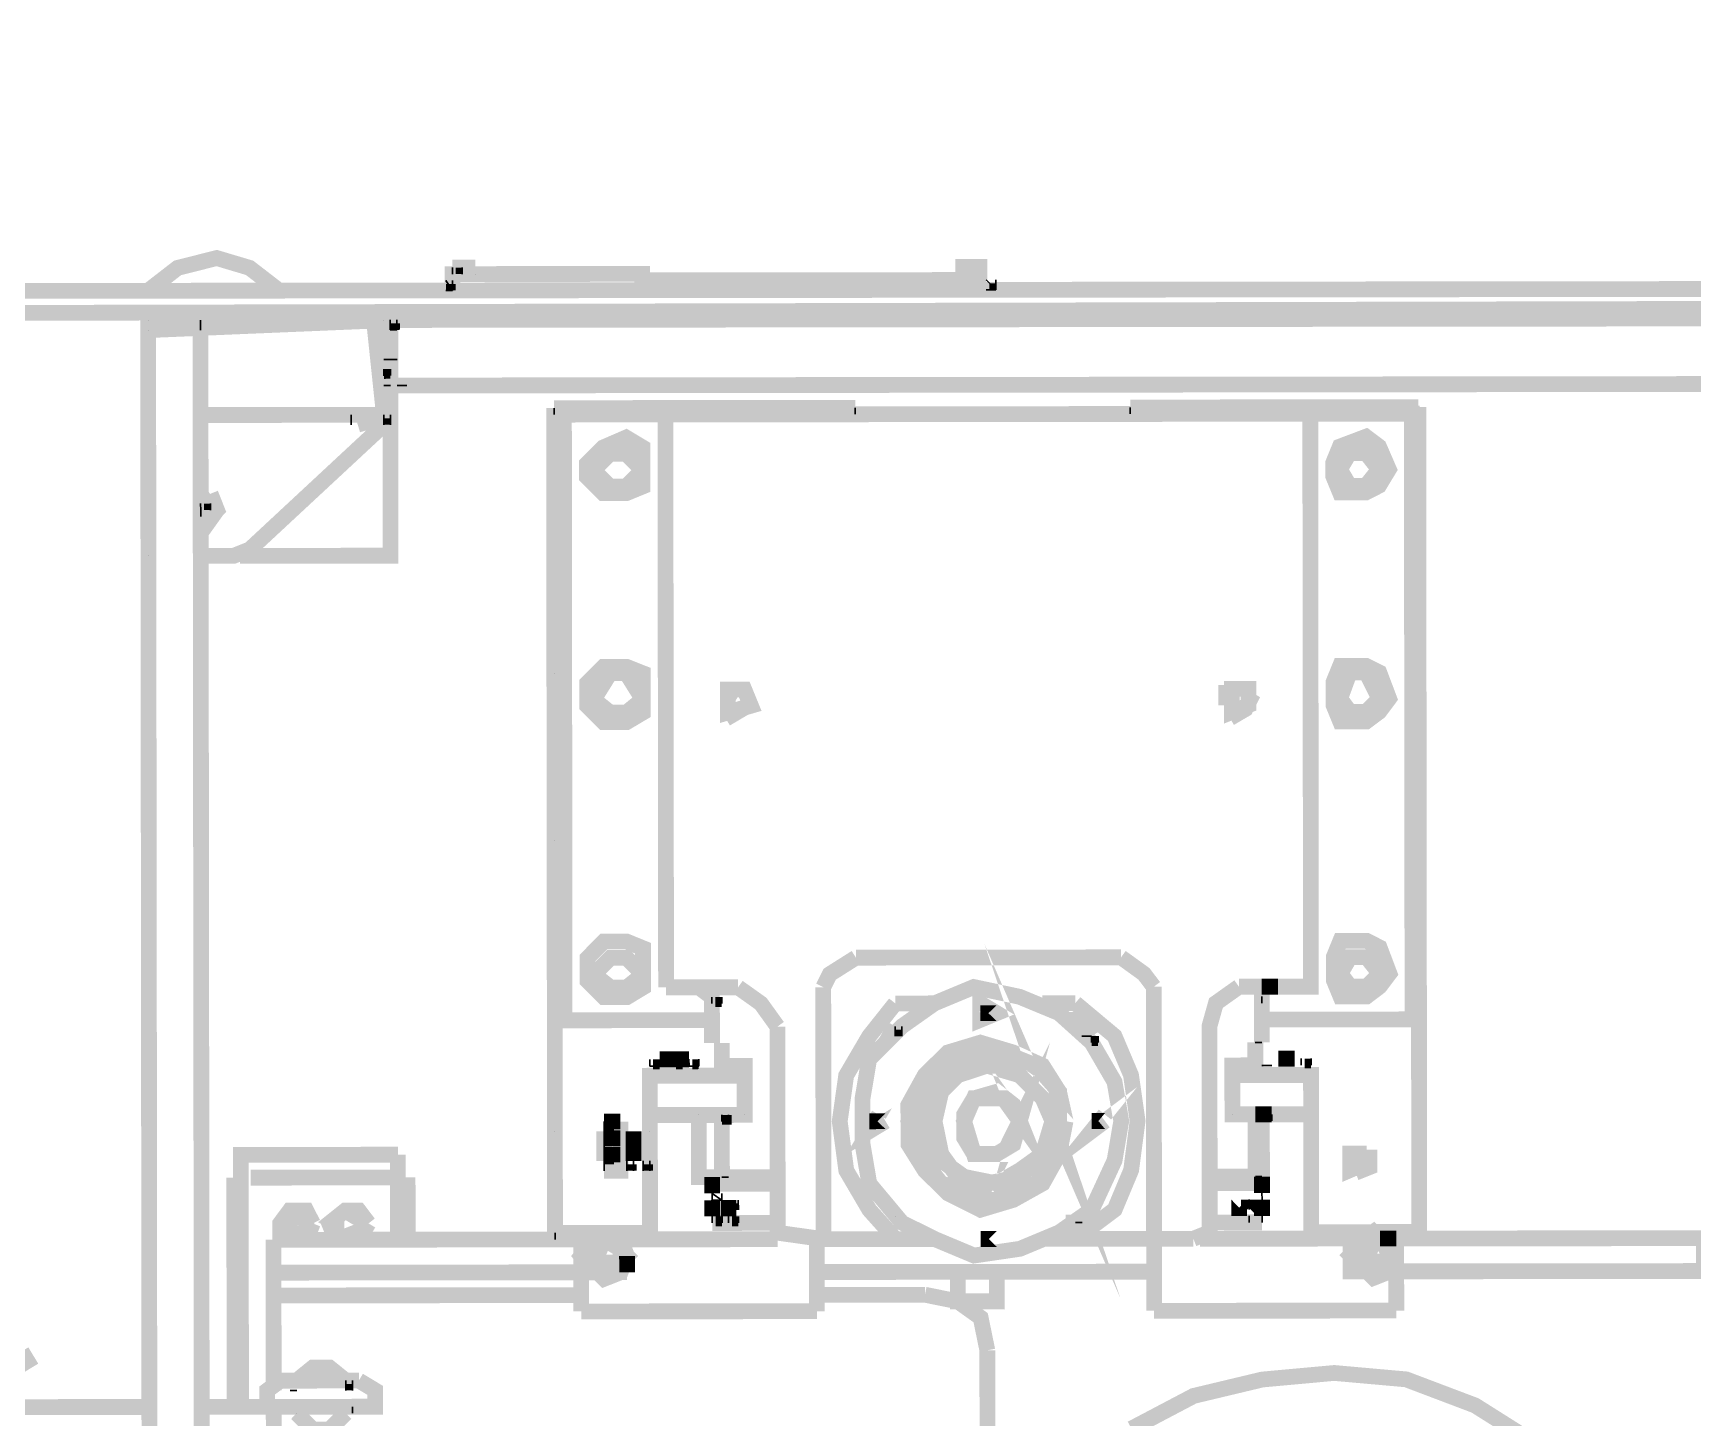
# Model space of a CAD drawing. Header units: feet. Extents: x -99009 to 3252343, y -11094690 to 9035152.
# Drawn here: x 2488215 to 2488912, y -1977360 to -1976778 of the extents above; entities that cross this region are included whole.
import ezdxf

# ---------------------------------------------------------------- set-up
doc = ezdxf.new("R2010")
doc.units = ezdxf.units.FT
doc.layers.add('1', color=1, linetype='Continuous')

# ---------------------------------------------------------------- blocks, each defined once
blk = doc.blocks.new('GRINDING MASTER')
at = {"linetype": 'ByBlock', "lineweight": -2, "transparency": 33554684}
for points in [[(1540378.03, -40634.07), (1540378.03, -40631.34), (1540380.76, -40631.34), (1540380.76, -40634.07), (1540378.03, -40634.07)], [(1540373.9, -40640.93), (1540373.9, -40638.2), (1540378.03, -40640.93), (1540373.9, -40640.93)], [(1540378.03, -40640.93), (1540373.9, -40638.2), (1540378.03, -40638.2), (1540378.03, -40640.93)], [(1540602.28, -40640.93), (1540602.28, -40638.2), (1540605.01, -40640.93), (1540602.28, -40640.93)], [(1540605.01, -40640.93), (1540602.28, -40638.2), (1540605.01, -40638.2), (1540605.01, -40640.93)], [(1540350.5, -40657.47), (1540350.5, -40654.74), (1540354.63, -40654.74), (1540354.63, -40657.47), (1540350.5, -40657.47)], [(1540347.77, -40678.06), (1540347.77, -40673.93), (1540350.5, -40673.93), (1540350.5, -40678.06), (1540347.77, -40678.06)], [(1540347.77, -40697.33), (1540347.77, -40694.6), (1540350.5, -40694.6), (1540350.5, -40697.33), (1540347.77, -40697.33)], [(1540272.11, -40733.13), (1540272.11, -40730.4), (1540274.84, -40730.4), (1540274.84, -40733.13), (1540272.11, -40733.13)], [(1540486.76, -40942.25), (1540486.76, -40938.11), (1540489.49, -40938.11), (1540489.49, -40942.25), (1540486.76, -40942.25)], [(1540562.42, -40954.65), (1540562.42, -40951.92), (1540565.15, -40951.92), (1540565.15, -40954.65), (1540562.42, -40954.65)], [(1540644.95, -40958.78), (1540644.95, -40954.65), (1540647.68, -40954.65), (1540647.68, -40958.78), (1540644.95, -40958.78)], [(1540460.55, -40968.38), (1540460.55, -40964.24), (1540463.36, -40964.24), (1540463.36, -40968.38), (1540460.55, -40968.38)], [(1540470.23, -40968.38), (1540470.23, -40964.24), (1540472.96, -40964.24), (1540472.96, -40968.38), (1540470.23, -40968.38)], [(1540477.09, -40968.38), (1540477.09, -40964.24), (1540479.82, -40964.24), (1540479.82, -40968.38), (1540477.09, -40968.38)], [(1540734.41, -40968.38), (1540734.41, -40964.24), (1540737.14, -40964.24), (1540737.14, -40968.38), (1540734.41, -40968.38)], [(1540489.49, -40991.78), (1540489.49, -40987.64), (1540493.63, -40987.64), (1540493.63, -40991.78), (1540489.49, -40991.78)], [(1540439.96, -40994.51), (1540439.96, -40991.78), (1540444.1, -40991.78), (1540444.1, -40994.51), (1540439.96, -40994.51)], [(1540439.96, -40994.51), (1540439.96, -40991.78), (1540444.1, -40991.78), (1540444.1, -40994.51), (1540439.96, -40994.51)], [(1540439.96, -41008.31), (1540439.96, -41004.18), (1540444.1, -41004.18), (1540444.1, -41008.31), (1540439.96, -41008.31)], [(1540449.56, -41011.04), (1540449.56, -41008.31), (1540453.69, -41008.31), (1540453.69, -41011.04), (1540449.56, -41011.04)], [(1540456.42, -41011.04), (1540456.42, -41008.31), (1540460.55, -41008.31), (1540460.55, -41011.04), (1540456.42, -41011.04)], [(1540486.76, -41034.44), (1540486.76, -41030.31), (1540489.49, -41030.31), (1540489.49, -41034.44), (1540486.76, -41034.44)], [(1540493.63, -41027.58), (1540493.63, -41024.77), (1540496.36, -41024.77), (1540496.36, -41027.58), (1540493.63, -41027.58)], [(1540493.63, -41034.44), (1540493.63, -41030.31), (1540496.36, -41030.31), (1540496.36, -41034.44), (1540493.63, -41034.44)], [(1540331.23, -41103.24), (1540331.23, -41100.51), (1540334.04, -41100.51), (1540334.04, -41103.24), (1540331.23, -41103.24)]]:
    blk.add_hatch(color=256, dxfattribs=at).paths.add_polyline_path(points)
for points, const_width in [([(1540248.71, -40640.93), (1540261.11, -40631.34), (1540277.57, -40627.2), (1540291.37, -40631.34), (1540303.77, -40640.93)], 6.63), ([(1540386.3, -40631.34), (1540376.63, -40631.34)], 6.63), ([(1540376.63, -40640.93), (1540376.63, -40634.07), (1540456.42, -40634.07), (1540456.42, -40640.93)], 6.63), ([(1540600.95, -40636.8), (1540456.42, -40636.8)], 6.63), ([(1540598.15, -40636.8), (1540598.15, -40631.34), (1540591.28, -40631.34), (1540591.28, -40636.8)], 6.63), ([(1539841.47, -40640.93), (1542114.32, -40640.93), (1539841.47, -40640.93), (1539838.74, -41641.21)], 6.63), ([(1539852.46, -40640.93), (1542103.32, -40640.93), (1542110.18, -40643.66), (1542114.32, -40650.6)], 6.63), ([(1539841.47, -41143.1), (1539848.33, -41143.1), (1539848.33, -40650.6), (1542103.32, -40647.8), (1542110.18, -40650.6), (1542110.18, -41143.1)], 6.63), ([(1540350.5, -40657.47), (1540343.63, -40653.33), (1540347.77, -40693.19), (1540270.7, -40693.19)], 6.63), ([(1540248.71, -40657.47), (1540270.7, -40653.33)], 6.63), ([(1540248.71, -40653.33), (1540248.71, -40752.39)], 6.63), ([(1540248.71, -40657.47), (1540350.5, -40653.33)], 6.63), ([(1540248.71, -41235.29), (1540248.71, -40657.47)], 6.63), ([(1540270.7, -40653.33), (1540251.44, -40653.33), (1540270.7, -40653.33)], 6.63), ([(1540270.7, -40653.33), (1540270.7, -41221.57)], 6.63), ([(1540270.7, -40653.33), (1540343.63, -40653.33)], 6.63), ([(1540350.5, -40693.19), (1540350.5, -40657.47), (1540350.5, -40693.19), (1540336.77, -40697.33)], 6.63), ([(1540347.77, -40653.33), (1540347.77, -40693.19)], 6.63), ([(1540350.5, -40653.33), (1541602.56, -40653.33)], 6.63), ([(1540350.5, -40657.47), (1540350.5, -40676.73)], 6.63), ([(1541602.56, -40653.33), (1541602.56, -40680.87), (1540353.3, -40680.87)], 6.63), ([(1540419.29, -40690.46), (1540419.29, -41037.17)], 6.63), ([(1540419.29, -40690.46), (1540545.89, -40690.46)], 6.63), ([(1540459.23, -41037.17), (1540419.29, -41037.17), (1540419.29, -40690.46)], 6.63), ([(1540661.48, -40690.46), (1540782.54, -40690.46)], 6.63), ([(1540782.54, -40690.46), (1540782.54, -41037.17), (1540737.14, -41037.17)], 6.63), ([(1540270.7, -40752.39), (1540284.51, -40752.39), (1540291.37, -40749.66), (1540347.77, -40697.33)], 6.63), ([(1540350.5, -40693.19), (1540350.5, -40752.39), (1540287.24, -40752.39)], 6.63), ([(1540347.77, -40693.19), (1540336.77, -40693.19)], 6.63), ([(1540423.43, -40693.19), (1540423.43, -40947.79), (1540485.36, -40947.79)], 6.63), ([(1540466.09, -40933.98), (1540466.09, -40693.19), (1540423.43, -40693.19)], 6.63), ([(1540466.09, -40693.19), (1540737.14, -40693.19), (1540737.14, -40933.98), (1540706.88, -40933.98)], 6.63), ([(1540716.47, -40947.79), (1540779.81, -40947.79), (1540779.81, -40693.19), (1540737.14, -40693.19)], 6.63), ([(1540449.56, -40723.46), (1540442.69, -40723.46), (1540435.83, -40716.59), (1540442.69, -40709.73), (1540449.56, -40709.73), (1540456.42, -40716.59), (1540456.42, -40723.46), (1540449.56, -40726.26), (1540439.96, -40726.26), (1540433.1, -40719.4), (1540433.1, -40713.86), (1540439.96, -40707), (1540449.56, -40702.86), (1540456.42, -40707), (1540456.42, -40716.59), (1540449.56, -40723.46)], 6.63), ([(1540770.14, -40716.59), (1540766, -40723.46), (1540760.54, -40726.26), (1540749.55, -40726.26), (1540746.74, -40719.4), (1540746.74, -40713.86), (1540749.55, -40707), (1540760.54, -40702.86), (1540766, -40707), (1540770.14, -40716.59)], 6.63), ([(1540760.54, -40723.46), (1540766, -40716.59), (1540760.54, -40709.73), (1540753.6, -40709.73), (1540749.55, -40716.59), (1540753.6, -40723.46), (1540760.54, -40723.46)], 6.63), ([(1540270.7, -40726.26), (1540274.84, -40733.13), (1540270.7, -40739.99)], 6.63), ([(1540270.7, -40739.99), (1540277.57, -40733.13), (1540274.84, -40726.26)], 6.63), ([(1540277.57, -40733.13), (1540274.84, -40726.26)], 6.63), ([(1540270.7, -40742.72), (1540277.57, -40733.13)], 6.63), ([(1540449.56, -40818.46), (1540442.69, -40818.46), (1540435.83, -40812.92), (1540442.69, -40801.92), (1540449.56, -40801.92), (1540456.42, -40812.92), (1540456.42, -40818.46), (1540449.56, -40822.52), (1540439.96, -40822.52), (1540433.1, -40815.65), (1540433.1, -40806.06), (1540439.96, -40799.19), (1540449.56, -40799.19), (1540456.42, -40801.92), (1540456.42, -40812.92), (1540449.56, -40818.46)], 6.63), ([(1540770.14, -40812.92), (1540766, -40818.46), (1540760.54, -40822.52), (1540749.55, -40822.52), (1540746.74, -40815.65), (1540746.74, -40806.06), (1540749.55, -40799.19), (1540760.54, -40799.19), (1540766, -40801.92), (1540770.14, -40812.92)], 6.63), ([(1540760.54, -40818.46), (1540766, -40812.92), (1540760.54, -40801.92), (1540753.6, -40801.92), (1540749.55, -40812.92), (1540753.6, -40818.46), (1540760.54, -40818.46)], 6.63), ([(1540501.89, -40815.65), (1540492.22, -40818.46), (1540492.22, -40808.79), (1540499.09, -40808.79), (1540501.89, -40815.65)], 6.63), ([(1540492.22, -40822.52), (1540499.09, -40818.46), (1540501.89, -40812.92), (1540496.36, -40808.79), (1540492.22, -40815.65)], 3.28), ([(1540704.07, -40822.52), (1540711.01, -40818.46), (1540713.74, -40812.92), (1540706.88, -40808.79), (1540700.02, -40808.79), (1540700.02, -40815.65)], 3.28), ([(1540711.01, -40815.65), (1540704.07, -40818.46), (1540704.07, -40808.79), (1540711.01, -40808.79), (1540711.01, -40815.65)], 6.63), ([(1540449.56, -40933.98), (1540442.69, -40933.98), (1540435.83, -40928.52), (1540442.69, -40921.58), (1540449.56, -40921.58), (1540456.42, -40928.52), (1540456.42, -40933.98), (1540449.56, -40938.11), (1540439.96, -40938.11), (1540433.1, -40931.25), (1540433.1, -40921.58), (1540439.96, -40914.71), (1540449.56, -40914.71), (1540456.42, -40917.52), (1540456.42, -40928.52), (1540449.56, -40933.98)], 6.63), ([(1540770.14, -40928.52), (1540766, -40933.98), (1540760.54, -40938.11), (1540749.55, -40938.11), (1540746.74, -40931.25), (1540746.74, -40921.58), (1540749.55, -40914.71), (1540760.54, -40914.71), (1540766, -40917.52), (1540770.14, -40928.52)], 6.63), ([(1540532.16, -40933.98), (1540534.89, -40928.52), (1540545.89, -40921.58)], 6.63), ([(1540545.89, -40921.58), (1540657.35, -40921.58)], 6.63), ([(1540657.35, -40921.58), (1540666.94, -40928.52), (1540671.08, -40933.98)], 6.63), ([(1540760.54, -40933.98), (1540766, -40928.52), (1540760.54, -40921.58), (1540753.6, -40921.58), (1540749.55, -40928.52), (1540753.6, -40933.98), (1540760.54, -40933.98)], 6.63), ([(1540496.36, -40933.98), (1540466.09, -40933.98)], 6.63), ([(1540479.82, -40933.98), (1540485.36, -40938.11)], 6.63), ([(1540485.36, -40933.98), (1540485.36, -40957.38)], 6.63), ([(1540496.36, -40933.98), (1540505.95, -40940.84), (1540512.89, -40950.52)], 6.63), ([(1540578.88, -41039.9), (1540532.16, -41039.9), (1540532.16, -40933.98)], 6.63), ([(1540657.35, -40990.37), (1540654.54, -41006.91), (1540644.95, -41027.58), (1540631.22, -41037.17), (1540614.68, -41044.04), (1540595.42, -41046.85), (1540578.88, -41039.9), (1540565.15, -41033.04), (1540551.42, -41016.58), (1540548.62, -41000.05), (1540548.62, -40980.78), (1540551.42, -40964.24), (1540565.15, -40950.52), (1540578.88, -40940.84), (1540595.42, -40933.98), (1540614.68, -40938.11), (1540631.22, -40944.98), (1540644.95, -40957.38), (1540654.54, -40973.92), (1540657.35, -40990.37)], 6.63), ([(1540671.08, -40933.98), (1540671.08, -41039.9)], 6.63), ([(1540687.61, -41039.9), (1540694.48, -41037.17), (1540694.48, -40950.52), (1540697.21, -40940.84), (1540706.88, -40933.98)], 6.63), ([(1540716.47, -40933.98), (1540716.47, -40957.38)], 6.63), ([(1540716.47, -40933.98), (1540723.34, -40933.98)], 6.63), ([(1540578.88, -41039.9), (1540562.42, -41039.9), (1540551.42, -41027.58), (1540541.75, -41011.04), (1540539.02, -40990.37), (1540541.75, -40971.11), (1540551.42, -40954.65), (1540562.42, -40940.84)], 6.63), ([(1540562.42, -40940.84), (1540578.88, -40940.84)], 6.63), ([(1540605.01, -40944.98), (1540598.15, -40947.79), (1540598.15, -40940.84), (1540605.01, -40944.98)], 6.63), ([(1540624.28, -40940.84), (1540638.08, -40940.84)], 6.63), ([(1540638.08, -40940.84), (1540654.54, -40954.65), (1540661.48, -40971.11), (1540664.21, -40990.37), (1540661.48, -41011.04), (1540654.54, -41027.58), (1540638.08, -41039.9)], 6.63), ([(1540512.89, -40950.52), (1540512.89, -41037.17)], 6.63), ([(1540558.29, -40957.38), (1540562.42, -40950.52)], 6.63), ([(1540605.01, -40944.98), (1540598.15, -40944.98), (1540605.01, -40944.98)], 6.63), ([(1540633.95, -40947.79), (1540640.81, -40947.79), (1540644.95, -40954.65)], 6.63), ([(1540489.49, -40987.64), (1540499.09, -40987.64), (1540499.09, -40967.05), (1540489.49, -40967.05), (1540489.49, -40957.38)], 6.63), ([(1540633.95, -40990.37), (1540631.22, -40978.05), (1540624.28, -40967.05), (1540611.95, -40961.51), (1540598.15, -40957.38), (1540584.42, -40961.51), (1540574.75, -40971.11), (1540567.88, -40983.51), (1540567.88, -41000.05), (1540574.75, -41011.04), (1540584.42, -41020.64), (1540598.15, -41027.58), (1540611.95, -41023.45), (1540624.28, -41016.58), (1540631.22, -41004.18), (1540633.95, -40990.37), (1540631.22, -41004.18), (1540621.55, -41016.58), (1540607.82, -41023.45), (1540595.42, -41023.45), (1540581.69, -41016.58), (1540572.02, -41004.18), (1540567.88, -40990.37), (1540572.02, -40978.05), (1540581.69, -40967.05), (1540595.42, -40961.51), (1540607.82, -40961.51), (1540621.55, -40967.05), (1540631.22, -40978.05), (1540633.95, -40990.37)], 6.63), ([(1540713.74, -40987.64), (1540704.07, -40987.64), (1540704.07, -40967.05), (1540713.74, -40967.05), (1540713.74, -40957.38)], 6.63), ([(1540468.82, -40964.24), (1540463.36, -40964.24)], 6.63), ([(1540475.69, -40964.24), (1540468.82, -40964.24)], 6.63), ([(1540631.22, -40990.37), (1540631.22, -41004.18), (1540621.55, -41016.58), (1540607.82, -41020.64), (1540595.42, -41020.64), (1540581.69, -41016.58), (1540572.02, -41004.18), (1540572.02, -40990.37), (1540572.02, -40978.05), (1540581.69, -40967.05), (1540595.42, -40961.51), (1540607.82, -40961.51), (1540621.55, -40967.05), (1540631.22, -40978.05), (1540631.22, -40990.37)], 6.63), ([(1540614.68, -40990.37), (1540607.82, -40980.78), (1540595.42, -40980.78), (1540591.28, -40990.37), (1540595.42, -41004.18), (1540607.82, -41004.18), (1540614.68, -40990.37), (1540611.95, -41000.05), (1540605.01, -41004.18), (1540595.42, -41004.18), (1540591.28, -40997.32), (1540591.28, -40987.64), (1540595.42, -40980.78), (1540605.01, -40978.05), (1540611.95, -40983.51), (1540614.68, -40990.37)], 6.63), ([(1540723.34, -40964.24), (1540730.28, -40964.24)], 6.63), ([(1540459.23, -40987.64), (1540459.23, -40971.11), (1540499.09, -40971.11), (1540499.09, -40987.64), (1540479.82, -40987.64), (1540499.09, -40987.64)], 6.63), ([(1540628.41, -40990.37), (1540624.28, -40978.05), (1540614.68, -40971.11), (1540600.95, -40967.05), (1540588.55, -40971.11), (1540581.69, -40978.05), (1540578.88, -40990.37), (1540581.69, -41004.18), (1540588.55, -41013.77), (1540600.95, -41016.58), (1540614.68, -41013.77), (1540624.28, -41004.18), (1540628.41, -40990.37), (1540624.28, -41004.18), (1540614.68, -41011.04), (1540605.01, -41016.58), (1540591.28, -41013.77), (1540581.69, -41006.91), (1540574.75, -40997.32), (1540574.75, -40983.51), (1540581.69, -40973.92), (1540591.28, -40967.05), (1540605.01, -40967.05), (1540614.68, -40971.11), (1540624.28, -40980.78), (1540628.41, -40990.37)], 6.63), ([(1540704.07, -40987.64), (1540720.61, -40987.64), (1540704.07, -40987.64), (1540704.07, -40971.11), (1540737.14, -40971.11), (1540737.14, -40987.64)], 6.63), ([(1540650.49, -40990.37), (1540644.95, -40994.51), (1540650.49, -40987.64)], 6.63), ([(1540446.83, -40990.37), (1540446.83, -40997.32), (1540446.83, -41004.18), (1540446.83, -41011.04), (1540439.96, -41011.04)], 6.63), ([(1540446.83, -40990.37), (1540439.96, -40990.37)], 6.63), ([(1540459.23, -40987.64), (1540479.82, -40987.64)], 6.63), ([(1540512.89, -41039.9), (1540459.23, -41039.9), (1540459.23, -40987.64), (1540479.82, -40987.64), (1540479.82, -41016.58)], 6.63), ([(1540479.82, -41013.77), (1540489.49, -41013.77), (1540489.49, -40987.64), (1540479.82, -40987.64), (1540479.82, -41013.77)], 6.63), ([(1540489.49, -40987.64), (1540479.82, -40987.64)], 6.63), ([(1540489.49, -41013.77), (1540489.49, -40987.64)], 6.63), ([(1540512.89, -41013.77), (1540489.49, -41013.77), (1540489.49, -40987.64)], 6.63), ([(1540558.29, -40990.37), (1540551.42, -40994.51), (1540555.48, -40987.64)], 6.63), ([(1540558.29, -40990.37), (1540551.42, -40990.37), (1540558.29, -40990.37)], 6.63), ([(1540650.49, -40990.37), (1540644.95, -40990.37), (1540650.49, -40990.37)], 6.63), ([(1540737.14, -40987.64), (1540737.14, -41039.9), (1540690.34, -41039.9)], 6.63), ([(1540713.74, -40987.64), (1540713.74, -41013.77), (1540694.48, -41013.77)], 6.63), ([(1540720.61, -40987.64), (1540713.74, -40987.64)], 6.63), ([(1540716.47, -41013.77), (1540716.47, -40987.64), (1540737.14, -40987.64)], 6.63), ([(1540716.47, -41013.77), (1540716.47, -40987.64)], 6.63), ([(1540720.61, -40987.64), (1540737.14, -40987.64)], 6.63), ([(1540439.96, -41006.91), (1540439.96, -41000.05), (1540439.96, -40994.51)], 6.63), ([(1540446.83, -40997.32), (1540439.96, -40997.32)], 6.63), ([(1540449.56, -41006.91), (1540449.56, -40997.32)], 6.63), ([(1540452.36, -41000.05), (1540452.36, -40994.51)], 6.63), ([(1540456.42, -41006.91), (1540456.42, -41000.05), (1540456.42, -40994.51)], 6.63), ([(1540353.3, -41004.18), (1540287.24, -41004.18), (1540287.24, -41013.77)], 6.63), ([(1540353.3, -41013.77), (1540353.3, -41004.18)], 6.63), ([(1540446.83, -41004.18), (1540439.96, -41004.18)], 6.63), ([(1540452.36, -41006.91), (1540452.36, -41000.05)], 6.63), ([(1540763.27, -41006.91), (1540753.6, -41011.04), (1540753.6, -41004.18), (1540760.54, -41004.18)], 6.63), ([(1540756.41, -41013.77), (1540763.27, -41011.04), (1540763.27, -41004.18), (1540753.6, -41004.18)], 3.28), ([(1540449.56, -41006.91), (1540442.69, -41011.04)], 6.63), ([(1540284.51, -41030.31), (1540284.51, -41013.77)], 6.63), ([(1540287.24, -41030.31), (1540287.24, -41013.77)], 6.63), ([(1540291.37, -41013.77), (1540350.5, -41013.77)], 6.63), ([(1540353.3, -41013.77), (1540353.3, -41030.31)], 6.63), ([(1540357.36, -41013.77), (1540357.36, -41030.31)], 6.63), ([(1540485.36, -41020.64), (1540485.36, -41013.77)], 6.63), ([(1540512.89, -41016.58), (1540485.36, -41016.58)], 6.63), ([(1540716.47, -41016.58), (1540694.48, -41016.58)], 6.63), ([(1540716.47, -41020.64), (1540716.47, -41013.77)], 6.63), ([(1540485.36, -41030.31), (1540485.36, -41023.45)], 6.63), ([(1540492.22, -41023.45), (1540492.22, -41030.31), (1540492.22, -41023.45), (1540492.22, -41030.31), (1540492.22, -41023.45)], 6.63), ([(1540706.88, -41023.45), (1540706.88, -41030.31), (1540706.88, -41023.45)], 6.63), ([(1540711.01, -41030.31), (1540711.01, -41023.45), (1540711.01, -41030.31)], 6.63), ([(1540716.47, -41030.31), (1540716.47, -41023.45)], 6.63), ([(1540284.51, -41110.1), (1540284.51, -41030.31)], 6.63), ([(1540287.24, -41110.1), (1540287.24, -41030.31)], 6.63), ([(1540303.77, -41039.9), (1540303.77, -41033.04), (1540307.83, -41027.58), (1540314.77, -41027.58), (1540317.5, -41033.04)], 6.63), ([(1540314.77, -41030.31), (1540307.83, -41030.31), (1540307.83, -41037.17), (1540314.77, -41037.17), (1540314.77, -41030.31)], 6.63), ([(1540317.5, -41033.04), (1540314.77, -41039.9)], 6.63), ([(1540334.04, -41030.31), (1540327.1, -41033.04), (1540334.04, -41037.17), (1540334.04, -41030.31)], 6.63), ([(1540327.1, -41039.9), (1540324.37, -41033.04), (1540331.23, -41027.58), (1540336.77, -41027.58), (1540340.9, -41033.04)], 6.63), ([(1540340.9, -41033.04), (1540336.77, -41039.9)], 6.63), ([(1540353.3, -41030.31), (1540353.3, -41039.9)], 6.63), ([(1540357.36, -41030.31), (1540357.36, -41039.9)], 6.63), ([(1540485.36, -41033.04), (1540512.89, -41033.04)], 6.63), ([(1540644.95, -41027.58), (1540640.81, -41033.04), (1540633.95, -41033.04)], 6.63), ([(1540694.48, -41033.04), (1540716.47, -41033.04)], 6.63), ([(1540430.29, -41053.71), (1540300.97, -41053.71), (1540300.97, -41039.9)], 6.63), ([(1540430.29, -41039.9), (1540300.97, -41039.9)], 6.63), ([(1540442.69, -41053.71), (1540449.56, -41046.85), (1540442.69, -41039.9), (1540435.83, -41039.9), (1540430.29, -41046.85), (1540435.83, -41053.71), (1540442.69, -41053.71)], 6.63), ([(1540439.96, -41037.17), (1540430.29, -41044.04)], 6.63), ([(1540439.96, -41039.9), (1540430.29, -41039.9), (1540430.29, -41070.17)], 6.63), ([(1540449.56, -41046.85), (1540446.83, -41053.71), (1540439.96, -41056.44), (1540433.1, -41049.58), (1540433.1, -41044.04), (1540439.96, -41039.9), (1540446.83, -41039.9), (1540449.56, -41046.85)], 6.63), ([(1540446.83, -41044.04), (1540439.96, -41039.9), (1540435.83, -41049.58), (1540446.83, -41049.58), (1540446.83, -41044.04)], 6.63), ([(1540449.56, -41044.04), (1540442.69, -41039.9)], 6.63), ([(1540459.23, -41039.9), (1540442.69, -41039.9)], 6.63), ([(1540512.89, -41037.17), (1540532.16, -41039.9)], 6.63), ([(1540529.35, -41070.17), (1540529.35, -41039.9)], 6.63), ([(1540605.01, -41039.9), (1540598.15, -41039.9), (1540605.01, -41039.9)], 6.63), ([(1540605.01, -41039.9), (1540598.15, -41039.9), (1540605.01, -41039.9)], 6.63), ([(1540624.28, -41039.9), (1540638.08, -41039.9)], 6.63), ([(1540624.28, -41039.9), (1540671.08, -41039.9), (1540687.61, -41039.9)], 6.63), ([(1540671.08, -41070.17), (1540671.08, -41039.9)], 6.63), ([(1540763.27, -41039.9), (1540737.14, -41039.9)], 6.63), ([(1540760.54, -41039.9), (1540766, -41039.9), (1540770.14, -41046.85), (1540766, -41053.71), (1540760.54, -41053.71), (1540753.6, -41046.85), (1540760.54, -41039.9)], 6.63), ([(1540770.14, -41044.04), (1540763.27, -41037.17), (1540753.6, -41044.04), (1540753.6, -41053.71), (1540760.54, -41053.71), (1540766, -41053.71), (1540770.14, -41046.85)], 6.63), ([(1540770.14, -41046.85), (1540770.14, -41053.71), (1540763.27, -41056.44), (1540756.41, -41049.58), (1540756.41, -41044.04), (1540763.27, -41039.9), (1540770.14, -41039.9), (1540770.14, -41046.85)], 6.63), ([(1540760.54, -41049.58), (1540770.14, -41049.58), (1540770.14, -41044.04), (1540763.27, -41039.9), (1540760.54, -41049.58)], 6.63), ([(1540772.87, -41039.9), (1540766, -41039.9)], 6.63), ([(1540772.87, -41070.17), (1540772.87, -41039.9)], 6.63), ([(1540902.19, -41053.71), (1540902.19, -41039.9), (1540772.87, -41039.9)], 6.63), ([(1540430.29, -41044.04), (1540430.29, -41053.71)], 6.63), ([(1540449.56, -41053.71), (1540449.56, -41046.85)], 6.63), ([(1540300.97, -41053.71), (1540300.97, -41063.3)], 6.63), ([(1540430.29, -41053.71), (1540435.83, -41053.71), (1540442.69, -41053.71), (1540449.56, -41053.71)], 6.63), ([(1540671.08, -41053.71), (1540529.35, -41053.71)], 6.63), ([(1540605.01, -41053.71), (1540605.01, -41066.11), (1540588.55, -41066.11), (1540588.55, -41053.71)], 6.63), ([(1540902.19, -41053.71), (1540772.87, -41053.71)], 6.63), ([(1540300.97, -41063.3), (1540300.97, -41103.24)], 6.63), ([(1540430.29, -41063.3), (1540300.97, -41063.3)], 6.63), ([(1540574.75, -41063.3), (1540529.35, -41063.3)], 6.63), ([(1540574.75, -41063.3), (1540588.55, -41066.11), (1540598.15, -41072.98), (1540600.95, -41086.7)], 6.63), ([(1540529.35, -41070.17), (1540430.29, -41070.17)], 6.63), ([(1540772.87, -41070.17), (1540671.08, -41070.17)], 6.63), ([(1540195.04, -41086.7), (1540199.18, -41093.57)], 6.63), ([(1540300.97, -41396.29), (1540600.95, -41396.29), (1540600.95, -41086.7)], 6.63), ([(1540331.23, -41099.11), (1540324.37, -41093.57), (1540317.5, -41093.57), (1540310.64, -41099.11)], 6.63), ([(1540832.07, -41126.64), (1540805.94, -41110.1), (1540777, -41099.11), (1540746.74, -41096.38), (1540716.47, -41099.11), (1540687.61, -41105.97), (1540661.48, -41119.7)], 6.63), ([(1540336.77, -41099.11), (1540303.77, -41099.11), (1540298.24, -41103.24), (1540298.24, -41110.1), (1540303.77, -41110.1), (1540336.77, -41110.1)], 6.63), ([(1540336.77, -41110.1), (1540343.63, -41110.1), (1540343.63, -41103.24), (1540336.77, -41099.11)], 6.63), ([(1540155.18, -41110.1), (1540248.71, -41110.1)], 6.63), ([(1540270.7, -41110.1), (1540300.97, -41110.1)], 6.63), ([(1540300.97, -41110.1), (1540300.97, -41195.44)], 6.63), ([(1540310.64, -41112.83), (1540317.5, -41119.7), (1540324.37, -41119.7), (1540331.23, -41112.83)], 6.63)]:
    blk.add_lwpolyline(points, dxfattribs=dict(at, const_width=const_width))
for points in [[(1540376.63, -40631.34), (1540376.63, -40634.07)], [(1540376.63, -40634.07), (1540376.63, -40631.34)], [(1540380.76, -40631.34), (1540380.76, -40634.07)], [(1540380.76, -40634.07), (1540380.76, -40631.34)], [(1540376.63, -40640.93), (1540373.9, -40636.8)], [(1540373.9, -40636.8), (1540376.63, -40640.93)], [(1540373.9, -40636.8), (1540376.63, -40640.93)], [(1540376.63, -40640.93), (1540373.9, -40636.8)], [(1540376.63, -40636.8), (1540376.63, -40640.93)], [(1540376.63, -40640.93), (1540376.63, -40636.8)], [(1540376.63, -40640.93), (1540376.63, -40636.8)], [(1540376.63, -40636.8), (1540376.63, -40640.93)], [(1540376.63, -40636.8), (1540376.63, -40640.93)], [(1540376.63, -40640.93), (1540376.63, -40636.8)], [(1540386.3, -40634.07), (1540386.3, -40634.07)], [(1540386.3, -40634.07), (1540386.3, -40634.07)], [(1540386.3, -40634.07), (1540386.3, -40634.07)], [(1540386.3, -40634.07), (1540386.3, -40634.07)], [(1540605.01, -40640.93), (1540600.95, -40636.8)], [(1540600.95, -40636.8), (1540605.01, -40640.93)], [(1540600.95, -40636.8), (1540605.01, -40640.93)], [(1540605.01, -40640.93), (1540600.95, -40636.8)], [(1540605.01, -40636.8), (1540605.01, -40640.93)], [(1540605.01, -40640.93), (1540605.01, -40636.8)], [(1540605.01, -40640.93), (1540605.01, -40636.8)], [(1540605.01, -40636.8), (1540605.01, -40640.93)], [(1540373.9, -40640.93), (1540376.63, -40640.93)], [(1540376.63, -40640.93), (1540373.9, -40640.93)], [(1540376.63, -40640.93), (1540373.9, -40640.93)], [(1540373.9, -40640.93), (1540376.63, -40640.93)], [(1540376.63, -40640.93), (1540376.63, -40640.93)], [(1540376.63, -40640.93), (1540376.63, -40640.93)], [(1540600.95, -40640.93), (1540605.01, -40640.93)], [(1540605.01, -40640.93), (1540600.95, -40640.93)], [(1540605.01, -40640.93), (1540600.95, -40640.93)], [(1540600.95, -40640.93), (1540605.01, -40640.93)], [(1540248.71, -40653.33), (1540248.71, -40653.33)], [(1540248.71, -40653.33), (1540248.71, -40653.33)], [(1540248.71, -40653.33), (1540248.71, -40653.33)], [(1540248.71, -40653.33), (1540248.71, -40653.33)], [(1540270.7, -40653.33), (1540270.7, -40657.47)], [(1540270.7, -40657.47), (1540270.7, -40653.33)], [(1540270.7, -40657.47), (1540270.7, -40653.33)], [(1540270.7, -40653.33), (1540270.7, -40657.47)], [(1540270.7, -40653.33), (1540270.7, -40653.33)], [(1540270.7, -40653.33), (1540270.7, -40653.33)], [(1540270.7, -40653.33), (1540270.7, -40653.33)], [(1540270.7, -40653.33), (1540270.7, -40653.33)], [(1540270.7, -40653.33), (1540270.7, -40653.33)], [(1540270.7, -40653.33), (1540270.7, -40653.33)], [(1540270.7, -40653.33), (1540270.7, -40653.33)], [(1540270.7, -40653.33), (1540270.7, -40653.33)], [(1540270.7, -40653.33), (1540270.7, -40657.47)], [(1540270.7, -40657.47), (1540270.7, -40653.33)], [(1540270.7, -40657.47), (1540270.7, -40653.33)], [(1540270.7, -40653.33), (1540270.7, -40657.47)], [(1540347.77, -40653.33), (1540347.77, -40653.33)], [(1540347.77, -40653.33), (1540347.77, -40653.33)], [(1540347.77, -40653.33), (1540347.77, -40653.33)], [(1540347.77, -40653.33), (1540347.77, -40653.33)], [(1540350.5, -40653.33), (1540350.5, -40657.47)], [(1540350.5, -40657.47), (1540350.5, -40653.33)], [(1540353.3, -40653.33), (1540353.3, -40657.47)], [(1540353.3, -40657.47), (1540353.3, -40653.33)], [(1540248.71, -40657.47), (1540248.71, -40657.47)], [(1540248.71, -40657.47), (1540248.71, -40657.47)], [(1540248.71, -40657.47), (1540248.71, -40657.47)], [(1540248.71, -40657.47), (1540248.71, -40657.47)], [(1540350.5, -40657.47), (1540353.3, -40657.47)], [(1540353.3, -40657.47), (1540350.5, -40657.47)], [(1540350.5, -40657.47), (1540353.3, -40657.47)], [(1540353.3, -40657.47), (1540350.5, -40657.47)], [(1540353.3, -40657.47), (1540350.5, -40657.47)], [(1540350.5, -40657.47), (1540353.3, -40657.47)], [(1540353.3, -40657.47), (1540353.3, -40657.47)], [(1540353.3, -40657.47), (1540353.3, -40657.47)], [(1540347.77, -40669.87), (1540350.5, -40669.87)], [(1540350.5, -40669.87), (1540347.77, -40669.87)], [(1540350.5, -40669.87), (1540347.77, -40669.87)], [(1540347.77, -40669.87), (1540350.5, -40669.87)], [(1540347.77, -40673.93), (1540347.77, -40676.73)], [(1540347.77, -40676.73), (1540347.77, -40673.93)], [(1540350.5, -40669.87), (1540353.3, -40669.87)], [(1540353.3, -40669.87), (1540350.5, -40669.87)], [(1540353.3, -40669.87), (1540350.5, -40669.87)], [(1540350.5, -40669.87), (1540353.3, -40669.87)], [(1540350.5, -40673.93), (1540350.5, -40676.73)], [(1540350.5, -40676.73), (1540350.5, -40673.93)], [(1540347.77, -40680.87), (1540350.5, -40680.87)], [(1540350.5, -40680.87), (1540347.77, -40680.87)], [(1540350.5, -40680.87), (1540347.77, -40680.87)], [(1540347.77, -40680.87), (1540350.5, -40680.87)], [(1540353.3, -40680.87), (1540357.36, -40680.87)], [(1540357.36, -40680.87), (1540353.3, -40680.87)], [(1540357.36, -40680.87), (1540353.3, -40680.87)], [(1540353.3, -40680.87), (1540357.36, -40680.87)], [(1540334.04, -40693.19), (1540334.04, -40697.33)], [(1540334.04, -40697.33), (1540334.04, -40693.19)], [(1540334.04, -40697.33), (1540334.04, -40693.19)], [(1540334.04, -40693.19), (1540334.04, -40697.33)], [(1540347.77, -40693.19), (1540347.77, -40697.33)], [(1540347.77, -40697.33), (1540347.77, -40693.19)], [(1540350.5, -40693.19), (1540350.5, -40693.19)], [(1540350.5, -40693.19), (1540350.5, -40693.19)], [(1540350.5, -40693.19), (1540350.5, -40693.19)], [(1540350.5, -40693.19), (1540350.5, -40693.19)], [(1540350.5, -40693.19), (1540350.5, -40693.19)], [(1540350.5, -40693.19), (1540350.5, -40693.19)], [(1540350.5, -40693.19), (1540350.5, -40693.19)], [(1540350.5, -40693.19), (1540350.5, -40693.19)], [(1540350.5, -40693.19), (1540350.5, -40697.33)], [(1540350.5, -40697.33), (1540350.5, -40693.19)], [(1540419.29, -40690.46), (1540419.29, -40693.19)], [(1540419.29, -40693.19), (1540419.29, -40690.46)], [(1540419.29, -40693.19), (1540419.29, -40690.46)], [(1540419.29, -40690.46), (1540419.29, -40693.19)], [(1540545.89, -40690.46), (1540545.89, -40693.19)], [(1540545.89, -40693.19), (1540545.89, -40690.46)], [(1540545.89, -40693.19), (1540545.89, -40690.46)], [(1540545.89, -40690.46), (1540545.89, -40693.19)], [(1540661.48, -40690.46), (1540661.48, -40693.19)], [(1540661.48, -40693.19), (1540661.48, -40690.46)], [(1540661.48, -40693.19), (1540661.48, -40690.46)], [(1540661.48, -40690.46), (1540661.48, -40693.19)], [(1540661.48, -40690.46), (1540661.48, -40693.19)], [(1540661.48, -40693.19), (1540661.48, -40690.46)], [(1540661.48, -40693.19), (1540661.48, -40693.19)], [(1540661.48, -40693.19), (1540661.48, -40693.19)], [(1540661.48, -40693.19), (1540661.48, -40693.19)], [(1540661.48, -40693.19), (1540661.48, -40693.19)], [(1540661.48, -40693.19), (1540661.48, -40693.19)], [(1540661.48, -40693.19), (1540661.48, -40693.19)], [(1540270.7, -40730.4), (1540270.7, -40733.13)], [(1540270.7, -40733.13), (1540270.7, -40730.4)], [(1540274.84, -40730.4), (1540274.84, -40733.13)], [(1540274.84, -40733.13), (1540274.84, -40730.4)], [(1540270.7, -40733.13), (1540270.7, -40735.86)], [(1540270.7, -40735.86), (1540270.7, -40733.13)], [(1540270.7, -40735.86), (1540270.7, -40733.13)], [(1540270.7, -40733.13), (1540270.7, -40735.86)], [(1540248.71, -40752.39), (1540248.71, -40752.39)], [(1540248.71, -40752.39), (1540248.71, -40752.39)], [(1540248.71, -40752.39), (1540248.71, -40752.39)], [(1540248.71, -40752.39), (1540248.71, -40752.39)], [(1540419.29, -40801.92), (1540419.29, -40801.92)], [(1540419.29, -40801.92), (1540419.29, -40801.92)], [(1540419.29, -40801.92), (1540419.29, -40801.92)], [(1540419.29, -40801.92), (1540419.29, -40801.92)], [(1540419.29, -40872.05), (1540419.29, -40872.05)], [(1540419.29, -40872.05), (1540419.29, -40872.05)], [(1540419.29, -40872.05), (1540419.29, -40872.05)], [(1540419.29, -40872.05), (1540419.29, -40872.05)], [(1540485.36, -40938.11), (1540485.36, -40940.84)], [(1540485.36, -40940.84), (1540485.36, -40938.11)], [(1540489.49, -40938.11), (1540489.49, -40940.84)], [(1540489.49, -40940.84), (1540489.49, -40938.11)], [(1540716.47, -40938.11), (1540716.47, -40940.84)], [(1540716.47, -40940.84), (1540716.47, -40938.11)], [(1540716.47, -40940.84), (1540716.47, -40938.11)], [(1540716.47, -40938.11), (1540716.47, -40940.84)], [(1540562.42, -40950.52), (1540562.42, -40954.65)], [(1540562.42, -40954.65), (1540562.42, -40950.52)], [(1540565.15, -40950.52), (1540565.15, -40954.65)], [(1540565.15, -40954.65), (1540565.15, -40950.52)], [(1540640.81, -40954.65), (1540644.95, -40954.65)], [(1540644.95, -40954.65), (1540640.81, -40954.65)], [(1540644.95, -40954.65), (1540640.81, -40954.65)], [(1540640.81, -40954.65), (1540644.95, -40954.65)], [(1540644.95, -40954.65), (1540644.95, -40957.38)], [(1540644.95, -40957.38), (1540644.95, -40954.65)], [(1540647.68, -40954.65), (1540647.68, -40957.38)], [(1540647.68, -40957.38), (1540647.68, -40954.65)], [(1540713.74, -40957.38), (1540716.47, -40957.38)], [(1540716.47, -40957.38), (1540713.74, -40957.38)], [(1540716.47, -40957.38), (1540713.74, -40957.38)], [(1540713.74, -40957.38), (1540716.47, -40957.38)], [(1540459.23, -40964.24), (1540459.23, -40967.05)], [(1540459.23, -40967.05), (1540459.23, -40964.24)], [(1540459.23, -40967.05), (1540463.36, -40967.05)], [(1540463.36, -40967.05), (1540459.23, -40967.05)], [(1540463.36, -40967.05), (1540459.23, -40967.05)], [(1540459.23, -40967.05), (1540463.36, -40967.05)], [(1540463.36, -40964.24), (1540463.36, -40967.05)], [(1540463.36, -40967.05), (1540463.36, -40964.24)], [(1540463.36, -40964.24), (1540463.36, -40967.05)], [(1540463.36, -40967.05), (1540463.36, -40964.24)], [(1540463.36, -40967.05), (1540463.36, -40964.24)], [(1540463.36, -40964.24), (1540463.36, -40967.05)], [(1540468.82, -40964.24), (1540468.82, -40967.05)], [(1540468.82, -40967.05), (1540468.82, -40964.24)], [(1540468.82, -40967.05), (1540468.82, -40967.05)], [(1540468.82, -40967.05), (1540468.82, -40967.05)], [(1540468.82, -40967.05), (1540468.82, -40967.05)], [(1540468.82, -40967.05), (1540468.82, -40967.05)], [(1540472.96, -40964.24), (1540472.96, -40967.05)], [(1540472.96, -40967.05), (1540472.96, -40964.24)], [(1540475.69, -40964.24), (1540475.69, -40967.05)], [(1540475.69, -40967.05), (1540475.69, -40964.24)], [(1540475.69, -40967.05), (1540475.69, -40964.24)], [(1540475.69, -40964.24), (1540475.69, -40967.05)], [(1540475.69, -40964.24), (1540475.69, -40967.05)], [(1540475.69, -40967.05), (1540475.69, -40964.24)], [(1540475.69, -40967.05), (1540479.82, -40967.05)], [(1540479.82, -40967.05), (1540475.69, -40967.05)], [(1540479.82, -40967.05), (1540475.69, -40967.05)], [(1540475.69, -40967.05), (1540479.82, -40967.05)], [(1540479.82, -40964.24), (1540479.82, -40967.05)], [(1540479.82, -40967.05), (1540479.82, -40964.24)], [(1540716.47, -40967.05), (1540720.61, -40967.05)], [(1540720.61, -40967.05), (1540716.47, -40967.05)], [(1540720.61, -40967.05), (1540716.47, -40967.05)], [(1540716.47, -40967.05), (1540720.61, -40967.05)], [(1540727.47, -40967.05), (1540727.47, -40967.05)], [(1540727.47, -40967.05), (1540727.47, -40967.05)], [(1540727.47, -40967.05), (1540727.47, -40967.05)], [(1540727.47, -40967.05), (1540727.47, -40967.05)], [(1540733.01, -40964.24), (1540733.01, -40967.05)], [(1540733.01, -40967.05), (1540733.01, -40964.24)], [(1540737.14, -40964.24), (1540737.14, -40967.05)], [(1540737.14, -40967.05), (1540737.14, -40964.24)], [(1540479.82, -40987.64), (1540479.82, -40987.64)], [(1540479.82, -40987.64), (1540479.82, -40987.64)], [(1540479.82, -40987.64), (1540479.82, -40987.64)], [(1540479.82, -40987.64), (1540479.82, -40987.64)], [(1540479.82, -40987.64), (1540479.82, -40987.64)], [(1540479.82, -40987.64), (1540479.82, -40987.64)], [(1540479.82, -40987.64), (1540479.82, -40987.64)], [(1540479.82, -40987.64), (1540479.82, -40987.64)], [(1540489.49, -40987.64), (1540489.49, -40990.37)], [(1540489.49, -40990.37), (1540489.49, -40987.64)], [(1540492.22, -40987.64), (1540492.22, -40990.37)], [(1540492.22, -40990.37), (1540492.22, -40987.64)], [(1540499.09, -40987.64), (1540499.09, -40987.64)], [(1540499.09, -40987.64), (1540499.09, -40987.64)], [(1540499.09, -40987.64), (1540499.09, -40987.64)], [(1540499.09, -40987.64), (1540499.09, -40987.64)], [(1540704.07, -40987.64), (1540704.07, -40987.64)], [(1540704.07, -40987.64), (1540704.07, -40987.64)], [(1540704.07, -40987.64), (1540704.07, -40987.64)], [(1540704.07, -40987.64), (1540704.07, -40987.64)], [(1540716.47, -40987.64), (1540716.47, -40990.37)], [(1540716.47, -40990.37), (1540716.47, -40987.64)], [(1540716.47, -40990.37), (1540716.47, -40987.64)], [(1540716.47, -40987.64), (1540716.47, -40990.37)], [(1540720.61, -40987.64), (1540720.61, -40990.37)], [(1540720.61, -40990.37), (1540720.61, -40987.64)], [(1540720.61, -40990.37), (1540720.61, -40987.64)], [(1540720.61, -40987.64), (1540720.61, -40990.37)], [(1540720.61, -40987.64), (1540720.61, -40987.64)], [(1540720.61, -40987.64), (1540720.61, -40987.64)], [(1540720.61, -40987.64), (1540720.61, -40987.64)], [(1540720.61, -40987.64), (1540720.61, -40987.64)], [(1540419.29, -40994.51), (1540419.29, -40994.51)], [(1540419.29, -40994.51), (1540419.29, -40994.51)], [(1540419.29, -40994.51), (1540419.29, -40994.51)], [(1540419.29, -40994.51), (1540419.29, -40994.51)], [(1540439.96, -40990.37), (1540439.96, -40994.51)], [(1540439.96, -40994.51), (1540439.96, -40990.37)], [(1540439.96, -40990.37), (1540439.96, -40994.51)], [(1540439.96, -40994.51), (1540439.96, -40990.37)], [(1540439.96, -40994.51), (1540439.96, -40994.51)], [(1540439.96, -40994.51), (1540439.96, -40994.51)], [(1540439.96, -40994.51), (1540439.96, -40994.51)], [(1540439.96, -40994.51), (1540439.96, -40994.51)], [(1540439.96, -40994.51), (1540439.96, -40994.51)], [(1540439.96, -40994.51), (1540439.96, -40994.51)], [(1540439.96, -40994.51), (1540439.96, -40994.51)], [(1540439.96, -40994.51), (1540439.96, -40994.51)], [(1540439.96, -40994.51), (1540439.96, -40997.32)], [(1540439.96, -40997.32), (1540439.96, -40994.51)], [(1540439.96, -40997.32), (1540439.96, -40994.51)], [(1540439.96, -40994.51), (1540439.96, -40997.32)], [(1540442.69, -40990.37), (1540442.69, -40994.51)], [(1540442.69, -40994.51), (1540442.69, -40990.37)], [(1540442.69, -40990.37), (1540442.69, -40994.51)], [(1540442.69, -40994.51), (1540442.69, -40990.37)], [(1540452.36, -40994.51), (1540452.36, -40994.51)], [(1540452.36, -40994.51), (1540452.36, -40994.51)], [(1540452.36, -40994.51), (1540452.36, -40994.51)], [(1540452.36, -40994.51), (1540452.36, -40994.51)], [(1540459.23, -40994.51), (1540459.23, -40994.51)], [(1540459.23, -40994.51), (1540459.23, -40994.51)], [(1540459.23, -40994.51), (1540459.23, -40994.51)], [(1540459.23, -40994.51), (1540459.23, -40994.51)], [(1540439.96, -40997.32), (1540442.69, -40997.32)], [(1540442.69, -40997.32), (1540439.96, -40997.32)], [(1540442.69, -40997.32), (1540439.96, -40997.32)], [(1540439.96, -40997.32), (1540442.69, -40997.32)], [(1540439.96, -40997.32), (1540442.69, -40997.32)], [(1540442.69, -40997.32), (1540439.96, -40997.32)], [(1540442.69, -41000.05), (1540439.96, -40997.32)], [(1540439.96, -40997.32), (1540442.69, -41000.05)], [(1540439.96, -40997.32), (1540439.96, -41000.05)], [(1540439.96, -41000.05), (1540439.96, -40997.32)], [(1540442.69, -41000.05), (1540439.96, -40997.32)], [(1540439.96, -40997.32), (1540442.69, -41000.05)], [(1540439.96, -41000.05), (1540442.69, -41000.05)], [(1540442.69, -41000.05), (1540439.96, -41000.05)], [(1540442.69, -41000.05), (1540439.96, -41000.05)], [(1540439.96, -41000.05), (1540442.69, -41000.05)], [(1540439.96, -41000.05), (1540442.69, -41000.05)], [(1540442.69, -41000.05), (1540439.96, -41000.05)], [(1540439.96, -41000.05), (1540439.96, -41004.18)], [(1540439.96, -41004.18), (1540439.96, -41000.05)], [(1540439.96, -41004.18), (1540439.96, -41000.05)], [(1540439.96, -41000.05), (1540439.96, -41004.18)], [(1540439.96, -41000.05), (1540439.96, -41004.18)], [(1540439.96, -41004.18), (1540439.96, -41000.05)], [(1540442.69, -40997.32), (1540442.69, -40997.32)], [(1540442.69, -40997.32), (1540442.69, -40997.32)], [(1540442.69, -40997.32), (1540442.69, -41000.05)], [(1540442.69, -41000.05), (1540442.69, -40997.32)], [(1540442.69, -41000.05), (1540442.69, -41000.05)], [(1540442.69, -41000.05), (1540442.69, -41000.05)], [(1540439.96, -41004.18), (1540439.96, -41004.18)], [(1540439.96, -41004.18), (1540439.96, -41004.18)], [(1540439.96, -41004.18), (1540442.69, -41004.18)], [(1540442.69, -41004.18), (1540439.96, -41004.18)], [(1540442.69, -41004.18), (1540439.96, -41004.18)], [(1540439.96, -41004.18), (1540442.69, -41004.18)], [(1540439.96, -41004.18), (1540442.69, -41004.18)], [(1540442.69, -41004.18), (1540439.96, -41004.18)], [(1540442.69, -41004.18), (1540439.96, -41004.18)], [(1540439.96, -41004.18), (1540442.69, -41004.18)], [(1540439.96, -41004.18), (1540442.69, -41004.18)], [(1540442.69, -41004.18), (1540439.96, -41004.18)], [(1540442.69, -41004.18), (1540439.96, -41004.18)], [(1540439.96, -41004.18), (1540442.69, -41004.18)], [(1540439.96, -41004.18), (1540439.96, -41006.91)], [(1540439.96, -41006.91), (1540439.96, -41004.18)], [(1540439.96, -41006.91), (1540439.96, -41006.91)], [(1540439.96, -41006.91), (1540439.96, -41006.91)], [(1540439.96, -41006.91), (1540439.96, -41006.91)], [(1540439.96, -41006.91), (1540439.96, -41006.91)], [(1540439.96, -41006.91), (1540439.96, -41011.04)], [(1540439.96, -41011.04), (1540439.96, -41006.91)], [(1540439.96, -41011.04), (1540439.96, -41006.91)], [(1540439.96, -41006.91), (1540439.96, -41011.04)], [(1540439.96, -41006.91), (1540439.96, -41011.04)], [(1540439.96, -41011.04), (1540439.96, -41006.91)], [(1540439.96, -41011.04), (1540439.96, -41006.91)], [(1540439.96, -41006.91), (1540439.96, -41011.04)], [(1540439.96, -41006.91), (1540439.96, -41011.04)], [(1540439.96, -41011.04), (1540439.96, -41006.91)], [(1540439.96, -41011.04), (1540439.96, -41006.91)], [(1540439.96, -41006.91), (1540439.96, -41011.04)], [(1540442.69, -41004.18), (1540442.69, -41004.18)], [(1540442.69, -41004.18), (1540442.69, -41004.18)], [(1540442.69, -41004.18), (1540442.69, -41004.18)], [(1540442.69, -41004.18), (1540442.69, -41004.18)], [(1540442.69, -41004.18), (1540442.69, -41006.91)], [(1540442.69, -41006.91), (1540442.69, -41004.18)], [(1540449.56, -41006.91), (1540449.56, -41011.04)], [(1540449.56, -41011.04), (1540449.56, -41006.91)], [(1540452.36, -41006.91), (1540452.36, -41011.04)], [(1540452.36, -41011.04), (1540452.36, -41006.91)], [(1540456.42, -41006.91), (1540456.42, -41011.04)], [(1540456.42, -41011.04), (1540456.42, -41006.91)], [(1540459.23, -41006.91), (1540459.23, -41011.04)], [(1540459.23, -41011.04), (1540459.23, -41006.91)], [(1540482.63, -41016.58), (1540485.36, -41016.58)], [(1540485.36, -41016.58), (1540482.63, -41016.58)], [(1540485.36, -41016.58), (1540482.63, -41016.58)], [(1540482.63, -41016.58), (1540485.36, -41016.58)], [(1540489.49, -41013.77), (1540492.22, -41013.77)], [(1540492.22, -41013.77), (1540489.49, -41013.77)], [(1540492.22, -41013.77), (1540489.49, -41013.77)], [(1540489.49, -41013.77), (1540492.22, -41013.77)], [(1540713.74, -41013.77), (1540716.47, -41013.77)], [(1540716.47, -41013.77), (1540713.74, -41013.77)], [(1540716.47, -41013.77), (1540713.74, -41013.77)], [(1540713.74, -41013.77), (1540716.47, -41013.77)], [(1540716.47, -41013.77), (1540716.47, -41013.77)], [(1540716.47, -41013.77), (1540716.47, -41013.77)], [(1540716.47, -41013.77), (1540716.47, -41013.77)], [(1540716.47, -41013.77), (1540716.47, -41013.77)], [(1540489.49, -41023.45), (1540485.36, -41020.64)], [(1540485.36, -41020.64), (1540489.49, -41023.45)], [(1540485.36, -41020.64), (1540485.36, -41023.45)], [(1540485.36, -41023.45), (1540485.36, -41020.64)], [(1540489.49, -41023.45), (1540485.36, -41020.64)], [(1540485.36, -41020.64), (1540489.49, -41023.45)], [(1540485.36, -41023.45), (1540489.49, -41023.45)], [(1540489.49, -41023.45), (1540485.36, -41023.45)], [(1540489.49, -41023.45), (1540485.36, -41023.45)], [(1540485.36, -41023.45), (1540489.49, -41023.45)], [(1540489.49, -41020.64), (1540489.49, -41023.45)], [(1540489.49, -41023.45), (1540489.49, -41020.64)], [(1540492.22, -41023.45), (1540492.22, -41027.58)], [(1540492.22, -41027.58), (1540492.22, -41023.45)], [(1540496.36, -41023.45), (1540496.36, -41027.58)], [(1540496.36, -41027.58), (1540496.36, -41023.45)], [(1540711.01, -41023.45), (1540711.01, -41027.58)], [(1540711.01, -41027.58), (1540711.01, -41023.45)], [(1540711.01, -41027.58), (1540711.01, -41023.45)], [(1540711.01, -41023.45), (1540711.01, -41027.58)], [(1540716.47, -41020.64), (1540716.47, -41023.45)], [(1540716.47, -41023.45), (1540716.47, -41020.64)], [(1540716.47, -41023.45), (1540716.47, -41020.64)], [(1540716.47, -41020.64), (1540716.47, -41023.45)], [(1540716.47, -41020.64), (1540716.47, -41023.45)], [(1540716.47, -41023.45), (1540716.47, -41020.64)], [(1540716.47, -41023.45), (1540716.47, -41023.45)], [(1540716.47, -41023.45), (1540716.47, -41023.45)], [(1540716.47, -41023.45), (1540716.47, -41023.45)], [(1540716.47, -41023.45), (1540716.47, -41023.45)], [(1540716.47, -41023.45), (1540716.47, -41023.45)], [(1540716.47, -41023.45), (1540716.47, -41023.45)], [(1540485.36, -41030.31), (1540485.36, -41033.04)], [(1540485.36, -41033.04), (1540485.36, -41030.31)], [(1540489.49, -41030.31), (1540489.49, -41033.04)], [(1540489.49, -41033.04), (1540489.49, -41030.31)], [(1540492.22, -41030.31), (1540492.22, -41033.04)], [(1540492.22, -41033.04), (1540492.22, -41030.31)], [(1540496.36, -41030.31), (1540496.36, -41033.04)], [(1540496.36, -41033.04), (1540496.36, -41030.31)], [(1540562.42, -41030.31), (1540562.42, -41030.31)], [(1540562.42, -41030.31), (1540562.42, -41030.31)], [(1540562.42, -41030.31), (1540562.42, -41030.31)], [(1540562.42, -41030.31), (1540562.42, -41030.31)], [(1540711.01, -41030.31), (1540711.01, -41033.04)], [(1540711.01, -41033.04), (1540711.01, -41030.31)], [(1540711.01, -41033.04), (1540711.01, -41030.31)], [(1540711.01, -41030.31), (1540711.01, -41033.04)], [(1540716.47, -41030.31), (1540716.47, -41033.04)], [(1540716.47, -41033.04), (1540716.47, -41030.31)], [(1540716.47, -41033.04), (1540716.47, -41030.31)], [(1540716.47, -41030.31), (1540716.47, -41033.04)], [(1540419.29, -41037.17), (1540419.29, -41039.9)], [(1540419.29, -41039.9), (1540419.29, -41037.17)], [(1540419.29, -41039.9), (1540419.29, -41037.17)], [(1540419.29, -41037.17), (1540419.29, -41039.9)], [(1540638.08, -41033.04), (1540640.81, -41033.04)], [(1540640.81, -41033.04), (1540638.08, -41033.04)], [(1540640.81, -41033.04), (1540638.08, -41033.04)], [(1540638.08, -41033.04), (1540640.81, -41033.04)], [(1540331.23, -41099.11), (1540331.23, -41103.24)], [(1540331.23, -41103.24), (1540331.23, -41099.11)], [(1540334.04, -41099.11), (1540334.04, -41103.24)], [(1540334.04, -41103.24), (1540334.04, -41099.11)], [(1540307.83, -41103.24), (1540310.64, -41103.24)], [(1540310.64, -41103.24), (1540307.83, -41103.24)], [(1540310.64, -41103.24), (1540307.83, -41103.24)], [(1540307.83, -41103.24), (1540310.64, -41103.24)], [(1540310.64, -41112.83), (1540310.64, -41112.83)], [(1540310.64, -41112.83), (1540310.64, -41112.83)], [(1540310.64, -41112.83), (1540310.64, -41112.83)], [(1540310.64, -41112.83), (1540310.64, -41112.83)], [(1540334.04, -41110.1), (1540334.04, -41112.83)], [(1540334.04, -41112.83), (1540334.04, -41110.1)], [(1540334.04, -41112.83), (1540334.04, -41110.1)], [(1540334.04, -41110.1), (1540334.04, -41112.83)]]:
    blk.add_lwpolyline(points, dxfattribs=at)

msp = doc.modelspace()

# ---------------------------------------------------------------- linework, layer by layer
at = {"layer": '1'}
msp.add_arc((2520410.24778, -1978395.99612), 100000, 84.1346387202, 194.3871675539, dxfattribs=at)

# ---------------------------------------------------------------- block references
at = {"transparency": 33554684, "rotation": 0.06505171407317947}
msp.add_blockref('GRINDING MASTER', (947969.19485, -1937994.01305), dxfattribs=at)

doc.saveas('drawing.dxf')
